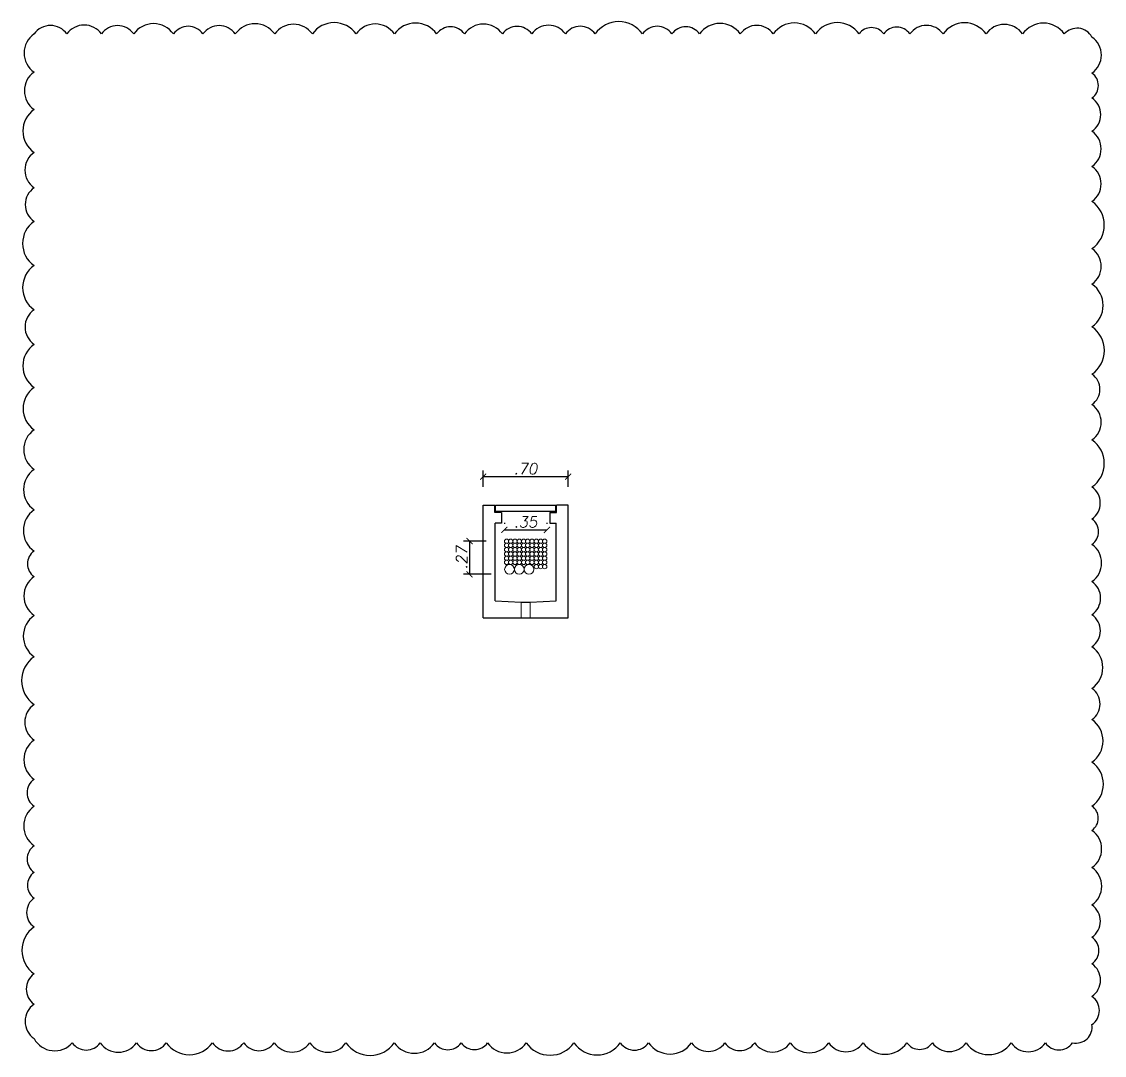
# Model space of a CAD drawing. Header units: millimetres. Extents: x 226520 to 226729, y 8188097 to 8188252.
# Drawn here: x 226669.99 to 226678.9, y 8188188.24 to 8188196.75 of the extents above; entities that cross this region are included whole.
import ezdxf

# ---------------------------------------------------------------- set-up
doc = ezdxf.new("R2010")
doc.units = ezdxf.units.MM
doc.layers.add('ARQ. 07.12.19', color=8, linetype='Continuous', lineweight=13)
doc.layers.add('DLP_MURO BAJO', color=2, linetype='Continuous')
doc.layers.add('REV ARQ', color=30, linetype='Continuous')
doc.styles.add('ROMANS', font='ROMANS.shx', dxfattribs={"oblique": 10})
doc.dimstyles.new('COTA-75-I', dxfattribs={"dimtxt": 0.11, "dimasz": 0.075, "dimexe": 0.05, "dimexo": 0.15, "dimgap": 0.03, "dimtad": 1, "dimzin": 4, "dimdsep": 46, "dimtxsty": 'ROMANS', "dimblk": 'ARCHTICK', "dimcen": 0.09, "dimclrd": 7, "dimclre": 7, "dimclrt": 2, "dimadec": 0, "dimazin": 0, "dimtfac": 1.2, "dimtix": 1, "dimtmove": 2, "dimatfit": 3, "dimfxl": 0.05, "dimtolj": 1, "dimtzin": 4, "dimarcsym": 0})

# ---------------------------------------------------------------- blocks, each defined once
blk = doc.blocks.new('_ArchTick')
at = {"color": 0, "linetype": 'ByBlock', "const_width": 0.15}
blk.add_lwpolyline([(-0.5, -0.5), (0.5, 0.5)], dxfattribs=at)
blk = doc.blocks.new('*D19')
at = {"color": 7, "lineweight": -2, "transparency": 16777216}
for p, q in [((226673.7875, 8188192.9194), (226673.7875, 8188193.0537)), ((226674.4875, 8188192.9194), (226674.4875, 8188193.0537)), ((226673.7875, 8188193.0037), (226674.4875, 8188193.0037))]:
    blk.add_line(p, q, dxfattribs=at)
at = {"layer": 'DEFPOINTS', "color": 0, "transparency": 16777216}
for p in [(226674.4875, 8188193.0037), (226673.7875, 8188192.7694), (226674.4875, 8188192.7694)]:
    blk.add_point(p, dxfattribs=at)
at = {"color": 7, "lineweight": -2, "transparency": 16777216, "xscale": 0.05, "yscale": 0.05, "zscale": 0.05, "rotation": 180}
blk.add_blockref('_ArchTick', (226673.7875, 8188193.0037), dxfattribs=at)
at = {"color": 7, "lineweight": -2, "transparency": 16777216, "xscale": 0.05, "yscale": 0.05, "zscale": 0.05}
blk.add_blockref('_ArchTick', (226674.4875, 8188193.0037), dxfattribs=at)
at = {"color": 2, "lineweight": 13, "transparency": 16777216, "insert": (226674.1375, 8188193.0687), "char_height": 0.09, "attachment_point": 5, "style": 'ROMANS'}
blk.add_mtext('\\A1;.70', dxfattribs=at)
blk = doc.blocks.new('*D21')
at = {"color": 7, "lineweight": -2, "transparency": 16777216}
for p, q in [((226673.9625, 8188192.6219), (226673.9625, 8188192.615)), ((226673.9625, 8188192.565), (226674.3125, 8188192.565)), ((226674.3125, 8188192.6219), (226674.3125, 8188192.615))]:
    blk.add_line(p, q, dxfattribs=at)
at = {"layer": 'DEFPOINTS', "color": 0, "transparency": 16777216}
for p in [(226674.3125, 8188192.565), (226673.9625, 8188192.4719), (226674.3125, 8188192.4719)]:
    blk.add_point(p, dxfattribs=at)
at = {"color": 7, "lineweight": -2, "transparency": 16777216, "xscale": 0.05, "yscale": 0.05, "zscale": 0.05, "rotation": 180}
blk.add_blockref('_ArchTick', (226673.9625, 8188192.565), dxfattribs=at)
at = {"color": 7, "lineweight": -2, "transparency": 16777216, "xscale": 0.05, "yscale": 0.05, "zscale": 0.05}
blk.add_blockref('_ArchTick', (226674.3125, 8188192.565), dxfattribs=at)
at = {"color": 2, "lineweight": 13, "transparency": 16777216, "insert": (226674.1375, 8188192.63), "char_height": 0.09, "attachment_point": 5, "style": 'ROMANS'}
blk.add_mtext('\\A1;.35', dxfattribs=at)
blk = doc.blocks.new('*D22')
at = {"color": 7, "lineweight": -2, "transparency": 16777216}
for p, q in [((226673.8125, 8188192.4724), (226673.6258, 8188192.4724)), ((226673.6758, 8188192.4724), (226673.6758, 8188192.1995)), ((226673.8544, 8188192.1995), (226673.6258, 8188192.1995))]:
    blk.add_line(p, q, dxfattribs=at)
at = {"layer": 'DEFPOINTS', "color": 0, "transparency": 16777216}
for p in [(226673.9625, 8188192.4724), (226673.6758, 8188192.1995), (226674.0044, 8188192.1995)]:
    blk.add_point(p, dxfattribs=at)
at = {"color": 7, "lineweight": -2, "transparency": 16777216, "xscale": 0.05, "yscale": 0.05, "zscale": 0.05}
for p, rotation in [((226673.6758, 8188192.4724), 90), ((226673.6758, 8188192.1995), 270)]:
    blk.add_blockref('_ArchTick', p, dxfattribs=dict(at, rotation=rotation))
at = {"color": 2, "lineweight": 13, "transparency": 16777216, "insert": (226673.6108, 8188192.3359), "char_height": 0.09, "attachment_point": 5, "rotation": 90, "style": 'ROMANS'}
blk.add_mtext('\\A1;.27', dxfattribs=at)

msp = doc.modelspace()

# ---------------------------------------------------------------- linework, layer by layer
at = {"color": 3, "lineweight": 13}
for centre, radius in [((226673.98, 8188192.4719), 0.0175), ((226674.015, 8188192.4719), 0.0175), ((226674.05, 8188192.4719), 0.0175), ((226674.085, 8188192.4719), 0.0175), ((226674.12, 8188192.4719), 0.0175), ((226674.155, 8188192.4719), 0.0175), ((226674.19, 8188192.4719), 0.0175), ((226674.225, 8188192.4719), 0.0175), ((226674.26, 8188192.4719), 0.0175), ((226674.295, 8188192.4719), 0.0175), ((226673.98, 8188192.4369), 0.0175), ((226673.98, 8188192.4019), 0.0175), ((226673.98, 8188192.3669), 0.0175), ((226674.015, 8188192.4369), 0.0175), ((226674.015, 8188192.4019), 0.0175), ((226674.015, 8188192.3669), 0.0175), ((226674.05, 8188192.4369), 0.0175), ((226674.05, 8188192.4019), 0.0175), ((226674.05, 8188192.3669), 0.0175), ((226674.085, 8188192.4369), 0.0175), ((226674.085, 8188192.4019), 0.0175), ((226674.085, 8188192.3669), 0.0175), ((226674.12, 8188192.4369), 0.0175), ((226674.12, 8188192.4019), 0.0175), ((226674.12, 8188192.3669), 0.0175), ((226674.155, 8188192.4369), 0.0175), ((226674.155, 8188192.4019), 0.0175), ((226674.155, 8188192.3669), 0.0175), ((226674.19, 8188192.4369), 0.0175), ((226674.19, 8188192.4019), 0.0175), ((226674.19, 8188192.3669), 0.0175), ((226674.225, 8188192.4369), 0.0175), ((226674.225, 8188192.4019), 0.0175), ((226674.225, 8188192.3669), 0.0175), ((226674.26, 8188192.4369), 0.0175), ((226674.26, 8188192.4019), 0.0175), ((226674.26, 8188192.3669), 0.0175), ((226674.295, 8188192.4369), 0.0175), ((226674.295, 8188192.4019), 0.0175), ((226674.295, 8188192.3669), 0.0175), ((226673.98, 8188192.3319), 0.0175), ((226673.98, 8188192.2969), 0.0175), ((226674.015, 8188192.3319), 0.0175), ((226674.015, 8188192.2969), 0.0175), ((226674.05, 8188192.3319), 0.0175), ((226674.05, 8188192.2969), 0.0175), ((226674.085, 8188192.3319), 0.0175), ((226674.085, 8188192.2969), 0.0175), ((226674.12, 8188192.3319), 0.0175), ((226674.12, 8188192.2969), 0.0175), ((226674.155, 8188192.3319), 0.0175), ((226674.155, 8188192.2969), 0.0175), ((226674.19, 8188192.3319), 0.0175), ((226674.19, 8188192.2969), 0.0175), ((226674.225, 8188192.3319), 0.0175), ((226674.225, 8188192.2969), 0.0175), ((226674.26, 8188192.3319), 0.0175), ((226674.26, 8188192.2969), 0.0175), ((226674.295, 8188192.3319), 0.0175), ((226674.295, 8188192.2969), 0.0175), ((226674.0044, 8188192.2395), 0.04), ((226674.0844, 8188192.2395), 0.04), ((226674.1644, 8188192.2394), 0.04), ((226674.225, 8188192.2619), 0.0175), ((226674.26, 8188192.2619), 0.0175), ((226674.295, 8188192.2619), 0.0175)]:
    msp.add_circle(centre, radius, dxfattribs=at)
at = {"layer": 'ARQ. 07.12.19'}
for points in [[(226674.1, 8188191.9695), (226674.1, 8188191.8419)], [(226674.175, 8188191.9694), (226674.175, 8188191.8419)]]:
    msp.add_lwpolyline(points, dxfattribs=at)
at = {"layer": 'DLP_MURO BAJO'}
msp.add_lwpolyline([(226670.0911, 8188196.6486, 0.520567), (226670.0911, 8188196.3347, 0.520567), (226670.0911, 8188196.027, 0.520567), (226670.0911, 8188195.6729, 0.520567), (226670.0911, 8188195.3824, 0.520567), (226670.0911, 8188195.1055, 0.520567), (226670.0911, 8188194.7414, 0.520567), (226670.0911, 8188194.3784, 0.520567), (226670.0911, 8188194.0925, 0.520567), (226670.0911, 8188193.7378, 0.520567), (226670.0911, 8188193.3892, 0.520567), (226670.0911, 8188193.0627, 0.520567), (226670.0911, 8188192.7303, 0.520567), (226670.0911, 8188192.3903, 0.520567), (226670.0911, 8188192.1807, 0.520567), (226670.0911, 8188191.8605, 0.520567), (226670.0911, 8188191.5204, 0.520567), (226670.0911, 8188191.1272, 0.520567), (226670.0911, 8188190.8342, 0.520567), (226670.0911, 8188190.5108, 0.520567), (226670.0911, 8188190.2895, 0.520567), (226670.0911, 8188189.9634, 0.520567), (226670.0911, 8188189.7446, 0.520567), (226670.0911, 8188189.5323, 0.520567), (226670.0911, 8188189.2953, 0.520567), (226670.0911, 8188188.9087, 0.520567), (226670.0911, 8188188.66, 0.520567), (226670.0911, 8188188.3757, 0.520567), (226670.4054, 8188188.3413, 0.520567), (226670.6357, 8188188.3413, 0.520567), (226670.9338, 8188188.3413, 0.520567), (226671.1796, 8188188.3413, 0.520567), (226671.5594, 8188188.3413, 0.520567), (226671.817, 8188188.3413, 0.520567), (226672.0677, 8188188.3413, 0.520567), (226672.3609, 8188188.3413, 0.520567), (226672.6586, 8188188.3413, 0.520567), (226673.0557, 8188188.3413, 0.520567), (226673.3868, 8188188.3413, 0.520567), (226673.6072, 8188188.3413, 0.520567), (226673.8239, 8188188.3413, 0.520567), (226674.1422, 8188188.3413, 0.520567), (226674.5346, 8188188.3413, 0.520567), (226674.9167, 8188188.3413, 0.520567), (226675.1493, 8188188.3413, 0.520567), (226675.5039, 8188188.3413, 0.520567), (226675.7774, 8188188.3413, 0.520567), (226676.0228, 8188188.3413, 0.520567), (226676.3154, 8188188.3413, 0.520567), (226676.6319, 8188188.3413, 0.520567), (226676.9157, 8188188.3413, 0.520567), (226677.2761, 8188188.3413, 0.520567), (226677.486, 8188188.3413, 0.520567), (226677.7625, 8188188.3413, 0.520567), (226678.1343, 8188188.3413, 0.520567), (226678.4156, 8188188.3413, 0.520567), (226678.6396, 8188188.3413, 0.520567), (226678.7994, 8188188.4909, 0.520567), (226678.7994, 8188188.7232, 0.520567), (226678.7994, 8188188.9919, 0.520567), (226678.7994, 8188189.2107, 0.520567), (226678.7994, 8188189.4761, 0.520567), (226678.7994, 8188189.785, 0.520567), (226678.7994, 8188190.0907, 0.520567), (226678.7994, 8188190.2911, 0.520567), (226678.7994, 8188190.6518, 0.520567), (226678.7994, 8188191.0023, 0.520567), (226678.7994, 8188191.2595, 0.520567), (226678.7994, 8188191.6026, 0.520567), (226678.7994, 8188191.8668, 0.520567), (226678.7994, 8188192.1398, 0.520567), (226678.7994, 8188192.445, 0.520567), (226678.7994, 8188192.6546, 0.520567), (226678.7994, 8188192.9182, 0.520567), (226678.7994, 8188193.3063, 0.520567), (226678.7994, 8188193.5966, 0.520567), (226678.7994, 8188193.8468, 0.520567), (226678.7994, 8188194.2375, 0.520567), (226678.7994, 8188194.5892, 0.520567), (226678.7994, 8188194.8808, 0.520567), (226678.7994, 8188195.2699, 0.520567), (226678.7994, 8188195.558, 0.520567), (226678.7994, 8188195.847, 0.520567), (226678.7994, 8188196.1221, 0.520567), (226678.7994, 8188196.3257, 0.520567), (226678.7994, 8188196.6236, 0.520567), (226678.5715, 8188196.6486, 0.520567), (226678.2283, 8188196.6486, 0.520567), (226677.927, 8188196.6486, 0.520567), (226677.5731, 8188196.6486, 0.520567), (226677.3004, 8188196.6486, 0.520567), (226677.085, 8188196.6486, 0.520567), (226676.8825, 8188196.6486, 0.520567), (226676.5235, 8188196.6486, 0.520567), (226676.1758, 8188196.6486, 0.520567), (226675.9042, 8188196.6486, 0.520567), (226675.5697, 8188196.6486, 0.520567), (226675.3417, 8188196.6486, 0.520567), (226675.0993, 8188196.6486, 0.520567), (226674.7087, 8188196.6486, 0.520567), (226674.4653, 8188196.6486, 0.520567), (226674.1874, 8188196.6486, 0.520567), (226673.9461, 8188196.6486, 0.520567), (226673.6335, 8188196.6486, 0.520567), (226673.4047, 8188196.6486, 0.520567), (226673.0574, 8188196.6486, 0.520567), (226672.7412, 8188196.6486, 0.520567), (226672.3816, 8188196.6486, 0.520567), (226672.0717, 8188196.6486, 0.520567), (226671.7476, 8188196.6486, 0.520567), (226671.4811, 8188196.6486, 0.520567), (226671.2382, 8188196.6486, 0.520567), (226670.9115, 8188196.6486, 0.520567), (226670.6452, 8188196.6486, 0.520567), (226670.3609, 8188196.6486, 0.520567)], format="xyb", close=True, dxfattribs=at)
at = {"layer": 'REV ARQ', "color": 4}
for p, q in [((226673.7875, 8188191.8419), (226673.7875, 8188192.7694)), ((226673.8883, 8188192.7194), (226673.8883, 8188192.7694)), ((226674.3867, 8188192.7194), (226674.3867, 8188192.7694)), ((226674.4875, 8188191.8419), (226674.4875, 8188192.7694)), ((226673.8883, 8188192.7194), (226674.3867, 8188192.7194)), ((226673.8875, 8188191.9798), (226673.8875, 8188192.6194)), ((226674.3875, 8188191.9798), (226674.3875, 8188192.6194)), ((226673.7867, 8188191.9847), (226673.7875, 8188191.9846)), ((226673.8875, 8188191.9798), (226674.0992, 8188191.9695)), ((226674.1742, 8188191.9694), (226674.3875, 8188191.9798)), ((226673.7875, 8188191.8419), (226674.4875, 8188191.8419))]:
    msp.add_line(p, q, dxfattribs=at)
for points in [[(226673.7875, 8188192.7694), (226673.8833, 8188192.7694)], [(226673.9375, 8188192.7094), (226673.8833, 8188192.7094), (226673.8833, 8188192.7694)], [(226673.8883, 8188192.7694), (226674.3867, 8188192.7694)], [(226674.3375, 8188192.7094), (226674.3917, 8188192.7094), (226674.3917, 8188192.7694)], [(226674.4875, 8188192.7694), (226674.3917, 8188192.7694)], [(226673.9375, 8188192.7094), (226673.9375, 8188192.6194)], [(226674.3375, 8188192.7094), (226674.3375, 8188192.6194)], [(226673.9375, 8188192.6194), (226673.8875, 8188192.6194)], [(226674.3375, 8188192.6194), (226674.3875, 8188192.6194)], [(226674.1, 8188191.9694), (226674.175, 8188191.9694)]]:
    msp.add_lwpolyline(points, dxfattribs=at)

# ---------------------------------------------------------------- dimensions: what is measured, and where the dimension line sits
at = {"color": 3, "lineweight": 13}
for base, p1, p2, picture, middle in [((226674.4875, 8188193.0037), (226673.7875, 8188192.7694), (226674.4875, 8188192.7694), '*D19', (226674.1375, 8188193.0687)), ((226674.3125, 8188192.565), (226673.9625, 8188192.4719), (226674.3125, 8188192.4719), '*D21', (226674.1375, 8188192.63))]:
    dim = msp.add_linear_dim(base=base, p1=p1, p2=p2, dimstyle='COTA-75-I', override={"dimtxt": 0.09, "dimasz": 0.05, "dimgap": 0.02}, dxfattribs=at)
    dim.commit()
    dim.dimension.update_dxf_attribs({"geometry": picture, "text_midpoint": middle})
dim = msp.add_linear_dim(base=(226673.6758, 8188192.1995), p1=(226673.9625, 8188192.4724), p2=(226674.0044, 8188192.1995), angle=90, dimstyle='COTA-75-I', override={"dimtxt": 0.09, "dimasz": 0.05, "dimgap": 0.02}, dxfattribs=at)
dim.commit()
dim.dimension.update_dxf_attribs({"geometry": '*D22', "text_midpoint": (226673.6108, 8188192.3359)})

doc.saveas('drawing.dxf')
